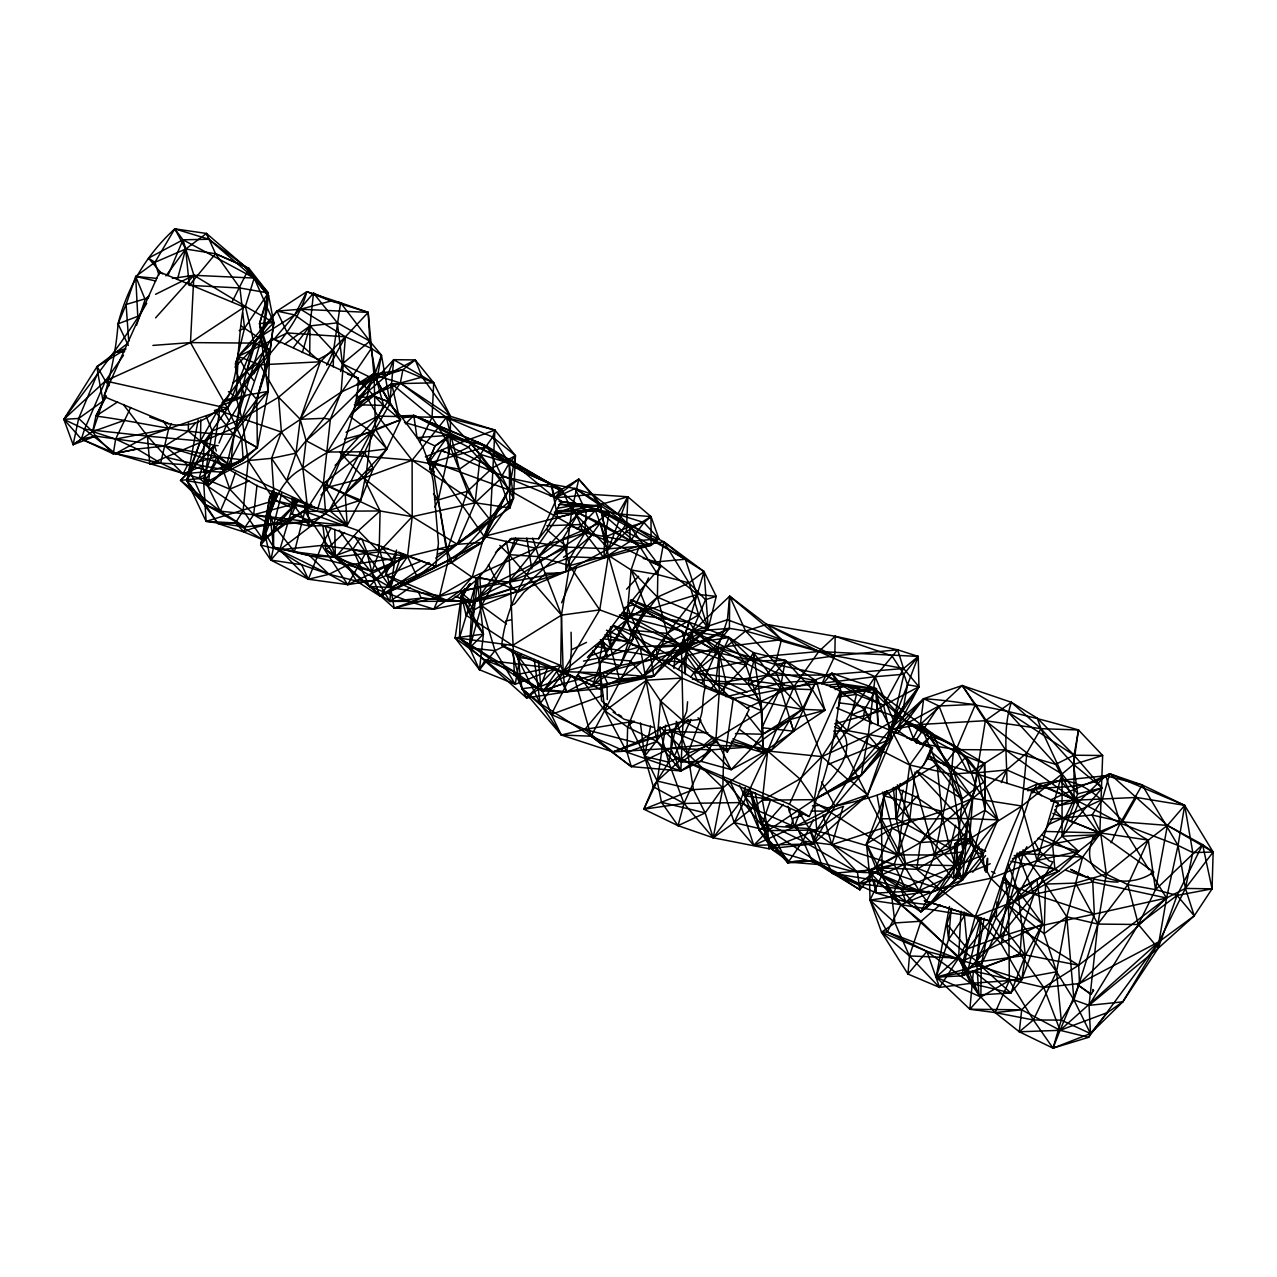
<?xml version="1.0" encoding="UTF-8"?>
<svg xmlns="http://www.w3.org/2000/svg" width="1277" height="1277" viewBox="0 0 1277 1277"><rect width="100%" height="100%" fill="white"/><g stroke="black" fill="none" stroke-linecap="round" stroke-linejoin="round"><path stroke-width="1.5" d="M631.173 599.807L729.087 637.526L753.494 652.643L762.034 710.858L762.96 752.632L731.114 769.648L700.865 761.284L681.12 762.082L657.032 741.41L627.614 727.172L604.963 710.922L578.385 674.767M1078.474 729.965L1074.085 755.202L1073.941 799.45L1052.535 844.017L1054.898 869.19L1058.777 871.169L1078.682 851.328L1099.768 834.695L1102.658 755.505L1078.474 729.965C1027.857 715.312 976.426 702.302 923.686 698.695L889.111 729.837L920.35 724.474L985.365 720.707L1040.947 728.672L1078.474 729.965L1073.542 764.428L1077.66 793.863L1062.065 836.243L1037.036 860.49L1014.13 901.45L1000.992 943.671L1021.776 979.667L1010.841 992.995L978.98 994.895L970.68 983.354L958.612 958.053L921.02 921.228L891.889 897.555L882.279 874.649L866.476 843.921L886.637 790.607M550.387 496.306L578.752 479.146L592.576 494.407L617.829 513.961L630.04 526.459L629.944 541.416L604.053 558.049L565.615 571.713L471.261 601.228L433.877 609.145L394.21 608.139L335.292 555.718L325.874 549.924L323.001 526.395M333.297 366.866L333.457 351.159L340.608 302.777L306.783 291.683L276.965 311.093L238.16 356.411L235.335 363.722M434.866 507.097L438.282 499.945L450.174 446.423L450.494 416.334L433.701 382.813L415.248 359.922L393.715 359.683L357.352 398.807M309.688 354.735L310.024 325.906L313.488 293.119L331.126 300.973L368.175 312.386L374.129 376.571L375.438 429.104L345.205 493.72L347.184 525.342L309.242 525.932L253.66 514.727L220.33 511.167L205.421 504.654L180.536 480.344L214.424 445.545L220.219 406.022L246.684 371.479L265.648 349.148M949.497 906.494L936.121 977.16L969.85 1009.245L980.848 997.002L981.263 964.805L990.776 918.386M723.644 778.379L761.81 825.293L821.622 864.752L832.588 873.34L874.282 880.124L920.813 911.778L962.539 879.901L974 850.562L985.03 810.241L984.583 763.438C939.122 736.829 892.527 707.666 838.845 702.941M559.007 501.111L580.173 504.271L597.46 509.363L663.832 541.751L704.074 571.569L708.272 628.699L680.433 649.61L653.696 676.235L599.296 688.702L566.541 691.879L564.274 683.371L563.157 671.67L560.699 665.525L561.465 615.147L569.494 565.647L562.566 539.07L578.657 513.099L597.46 509.363L627.023 522.612L704.074 571.569L716.221 596.375L708.272 628.699L684.201 649.817L643.065 676.235L566.541 691.879L526.539 697.912L459.401 638.213L455.139 637.925L461.412 595.609L464.844 588.601M274.507 338.74L294.732 314.924L306.783 291.683L331.126 300.973L340.608 302.777L368.175 312.386L369.819 341.167L376.715 380.466L400.547 419.798L386.867 448.897L373.251 468.436L360.721 500.137L347.184 525.342L308.188 521.67L269.399 523.937L245.152 527.018L206.092 521.351L186.889 480.711L200.473 440.98L200.824 419.766M588.649 656.49L610.821 648.493L630.455 615.227L697.577 594.364L716.221 596.375L705.527 599.679L684.201 649.817L667.264 633.392L657.416 597.141L657.799 574.602L663.832 541.751L639.33 545.79L608.411 555.415L569.494 565.647L538.655 556.644L509.092 554.665L499.802 545.407M821.829 683.993L834.839 655.819L835.174 636.281L766.743 624.405L745.64 631.03L694.129 672.564L690.634 677.129M676.778 721.84L668.685 762.161L653.345 786.792L643.847 809.187L678.055 825.676L713.204 837.776L734.211 822.611L767.669 751.004L794.023 686.563L818.78 651.525L835.174 636.281L897.603 649.801L918.243 656.426L918.961 686.723L891.569 738.776L867.642 794.837L813.05 843.937L768.93 848.742L713.204 837.776L722.862 787.877L723.836 746.981M344.535 532.477L325.874 549.924L369.356 586.462L389.82 601.435L471.261 601.228L508.693 582.152L570.723 556.852L604.053 558.049L604.596 537.25L609.528 511.694L575.097 488.5L551.185 484.191L523.921 472.139L471.373 443.438L413.796 415.456L400.643 415.855M666.498 662.939L692.294 644.981L692.629 631.301L729.678 596.183L766.743 624.405L781.476 639.665L834.839 655.819L903.557 668.525L918.961 686.723L890.452 729.151L848.614 779.066L816.737 830.034L813.05 843.937L753.749 845.342L734.211 822.611L722.862 787.877L660.001 726.821M188.469 423.357L188.262 431.147L231.249 466.456L243.205 459.975L257.347 447.652L268.138 391.369L269.559 354.527L273.789 322.65L268.585 295.546L244.673 266.159L206.475 233.452L174.789 228.854C146.616 254.554 127.461 286.942 118.027 323.847C115.521 360.848 105.033 396.78 92.662 431.578L73.108 444.683L63.85 419.335L97.1 366.531L127.7 343.417M951.189 908.234L948.603 939.489L936.121 977.16L980.848 997.002L995.134 1012.581L1019.301 1031.784L1053.014 1048.146L1088.627 1037.323L1090.446 1033.556L1089.042 1005.35L1158.175 948.252L1194.25 915.817L1212.065 888.856L1213.15 852.046L1184.689 805.356L1142.165 784.94L1109.745 773.766L1050.572 799.913M243.524 306.895C237.666 336.426 240.411 368.047 228.471 396.062C216.707 416.015 193.641 428.992 170.288 424.187L106.039 397.466L104.187 395.216L159.577 271.985L243.524 306.895L242.502 307.103M511.63 649.785L521.958 688.686L540.203 703.419L591.171 736.19L631.285 766.615L680.817 770.957L683.067 720.835L681.391 644.773L689.341 622.346L622.49 612.705L640.128 646.769L657.032 741.41L680.817 770.957L700.865 761.284L711.353 749.854L753.254 746.71L771.803 749.822L793.655 731.21L824.958 710.267L816.226 680.801L785.259 660.417L753.494 652.643L745.816 665.094L719.206 692.916L683.067 720.835L660.528 700.977L646.577 680.194L630.71 660.959L598.578 658.118L583.493 661.119M916.232 743.038L916.359 739.175L906.941 738.17M953.696 876.996L954.941 844.033L964.454 833.881M987.185 871.888L987.696 858.336M198.174 420.005L186.889 480.711L217.936 523.57L235.495 522.995L243.125 510.545L248.265 460.566L242.007 418.792L236.197 397.61L238.16 356.411L256.757 339.043L294.732 314.924L313.488 293.119L337.367 322.858L369.819 341.167L381.44 355.166L390.123 403.468L400.547 419.798L371.304 431.929L344.582 439.144M419.878 442.209L432.073 417.276L433.701 382.813L393.715 359.683L387.809 374.4L355.309 402.542M477.726 577.555L459.401 638.213L514.392 671.686L541.959 690.873L543.539 690.745L563.157 671.67L602.68 672.787L643.065 676.235L678.406 644.39L684.201 649.817L655.165 658.709L620.446 665.413L602.68 672.787L566.541 691.879L541.959 690.873L514.392 675.102L459.401 638.213L461.412 595.609L470.112 583.525M128.323 345.413L118.027 323.847L126.088 304.501L135.681 276.47L154.932 262.312L174.789 228.854L182.978 239.805L193.881 275.305L190.481 342.603L227.561 408.257L241.672 438.538L243.205 459.975L221.336 472.075L208.023 485.755L199.164 478.093L115.521 453.59L81.361 439.049L63.85 419.335C91.736 380.706 122.065 344.199 146.727 303.335M960.974 911.203L958.612 958.053L939.521 987.408L907.947 974.048L881.513 932.194L870.02 900.093L869.318 871.776L866.476 843.921L881.353 818.78L884.275 791.932M476.145 578.369L471.229 617.509L469.617 647.966L479.466 669.739L515.222 684.312L555.383 668.494L526.539 697.912L514.392 671.686L485.084 660.097L455.139 637.925L483.408 634.094L477.071 578.289M981.359 917.748L976.602 962.108L978.98 994.895L968.142 969.578L976.602 962.108L996.14 917.764L996.97 902.025M339.219 530.131L352.803 549.318L376.492 578.72L389.82 601.435L421.298 598.163L473.097 601.946L518.733 591.57L565.615 571.713L567.02 547.131L571.825 510.225L578.752 479.146L600.366 504.543L608.554 548.807L604.053 558.049L584.834 532.876L508.501 489.761L426.694 459.848M1006.899 783.439C1007.026 756.463 1002.541 728.321 1011.4 702.302L962.204 685.526L923.686 698.695L896.087 729.199L894.586 732.583M700.865 761.284L715.982 738.792L719.206 692.916L719.143 658.772L729.087 637.526L696.348 632.163L628.348 602.058M1052.487 862.661L1034.083 894.267L1021.744 929.975L1020.052 953.919L1043.756 987.456L1060.054 1030.316L1053.014 1048.146L1033.38 1019.972L1009.373 980.513L981.263 964.805L948.603 939.489L946.848 924.213L951.828 909.128M685.158 672.931L686.419 656.059L692.629 631.301L727.411 619.744L781.476 639.665L775.251 664.359L753.095 690.921M233.005 382.908L246.684 371.479L256.757 339.043L276.965 311.093L300.558 309.242L368.175 312.386L345.397 336.793L341.087 392.119L330.36 419.335L323.352 483.568L325.667 513.753L347.184 525.342L323.352 483.568L302.841 468.228L295.961 453.175L281.403 432.057L278.594 397.227L260.029 364.823L238.16 356.411L287.325 332.946L345.397 336.793L371.368 348.398L381.44 355.166L376.715 380.466L383.595 405.447L400.547 419.798C366.355 432.217 332.483 446.886 302.841 468.228C276.407 482.419 269.846 513.242 263.301 539.979L244.083 532.062L217.936 523.57L205.421 504.654L186.889 480.711L189.379 470.128L200.473 440.98L220.219 406.022L246.158 395.71M389.565 405.352L393.715 359.683M571.074 632.243L571.41 649.833L569.941 667.536L567.595 673.665L575.336 678.326C601.355 639.442 629.689 601.084 661.342 566.365L625.012 548.535L579.167 529.061L570.883 526.268L567.291 528.646M631.125 599.982L775.809 672.5L816.226 680.801L802.243 709.342L790.016 719.526L771.803 749.822L762.96 752.632L762.034 710.858L681.631 678.071L660.528 700.977L657.032 741.41L627.007 752.233L591.171 736.19L561.305 735.009L521.958 688.686L517.504 653.585M532.685 538.112L538.655 556.644L561.465 615.147L563.157 671.67L592.512 685.541L620.446 665.413L633.153 638.612L626.72 619.776L631.109 569.941L639.33 545.79L597.46 509.363L554.33 512.125M391.863 578.369L389.82 601.435L410.029 587.548M673.905 668.462L674.942 656.953L692.294 644.981L729.406 628.364L745.64 631.03L818.78 651.525L875.16 676.698L903.861 674.24L918.243 656.426L818.78 651.525L769.169 655.979L694.129 672.564L674.942 656.953L665.173 663.785M687.585 701.791L686.691 711.353L682.86 720.691M798.875 812.092L809.426 828.661L832.588 873.34L859.07 883.652L931.045 892.703L962.539 879.901L968.237 819.786L977.623 772.266L984.583 763.438C943.831 749.184 905.76 725.304 875.958 693.938L840.314 683.642L826.586 685.398M1041.633 834.871L1082.593 857.138L1106.297 874.138L1127.878 884.642L1155.525 889.654L1177.075 895.416L1212.065 888.856L1202.631 844.624L1177.075 895.416L1158.175 948.252L1122.834 1001.838L1090.446 1033.556L1061.235 1020.1L1033.38 1019.972L995.134 1012.581L969.85 1009.245L973.425 970.967L1020.052 953.919L1078.666 965.252L1166.555 898.018L1185.423 888.409L1213.15 852.046L1202.631 844.624L1167.433 825.421L1109.745 773.766C1085.306 791.564 1054.93 784.19 1027.506 790.766M1011.4 702.302L1040.947 728.672L1026.868 752.887L1021.887 806.026L975.101 916.822L963.161 960.767L970.68 983.354L1010.841 992.995L1025.351 955.388L1042.527 924.005L1036.908 879.454L1054.898 869.19L1078.682 851.328L1062.065 836.243L1062.065 773.974L1040.947 728.672L1037.323 718.169L1011.4 702.302L985.365 720.707L972.755 798.317L969.514 839.085L939.505 888.856L901.003 904.675L870.02 900.093L882.279 874.649L881.353 818.78L884.083 793.336M840.537 694.081L875.24 689.436L932.418 733.557L951.237 774.117L968.237 819.786L963.097 851.919L934.812 855.047L897.683 854.84L869.972 870.052L832.588 873.34L876.485 893.07L905.904 902.025L919.121 890.739L934.812 855.047L951.237 774.117L953.999 745.529L907.612 723.58L875.24 689.436L846.028 685.733L830.385 686.962M725.831 696.619C762.816 689.436 804.829 669.483 840.202 691.368C835.765 734.243 827.464 777.198 809.187 816.562L739.447 786.456L674.288 756.271L690.889 719.334M930.135 736.701C969.083 744.571 988.526 784.972 997.88 819.866L982.731 855.127L962.539 879.901L955.595 865.63L962.283 798.891L953.249 770.382L930.135 736.701L921.547 744.475M272.528 490.767L269.607 497.902L264.467 532.094L273.565 547.242L294.444 551.776L304.74 511.407L305.65 502.292M985.924 872.319L987.313 858.463M916.631 771.42L960.352 818.381L982.731 855.127L904.914 887.595L900.876 888.345L874.282 880.124L859.07 883.652L821.622 864.752L790.032 862.214L772.665 849.971L759.432 830.513L744.523 795.747L745.337 787.909M272.927 490.799L269.607 497.902L260.652 545.071L270.852 560.076L301.643 564.721L329.035 574.267L356.506 581.067L380.131 596.167L417.244 576.869L457.23 544.305L475.14 502.771L480.375 454.389L492.683 437.037L494.917 430.094L450.494 416.334L400.355 382.988L372.581 374.432L356.762 384.281M835.174 636.281L891.969 655.851L903.861 674.24L907.532 684.775L918.961 686.723L903.669 706.069L890.452 729.151L867.642 794.837L816.737 830.034L768.93 848.742L767.892 830.593L762.369 800.184L767.669 751.004L739.463 729.327M505.756 645.396L495.013 650.663L469.617 647.966L477.981 578.593M1050.636 819.196L1092.043 814.997L1102.29 799.53L1109.745 773.766L1184.689 805.356L1192.798 852.589L1185.423 888.409L1158.989 941.74L1088.627 1037.323L1060.054 1030.316L1019.301 1031.784L1021.696 1009.82L1043.756 987.456L1078.666 965.252L1094.357 914.045L1092.745 881.928L1094.405 878.368M1025.016 789.553L1036.924 784.094L1078.953 801.541L1120.232 823.186L1178.033 845.422L1192.798 852.589L1213.15 852.046L1167.433 825.421L1122.403 821.893L1092.043 814.997L1100.678 832.987L1106.297 874.138L1097.885 924.069L1089.042 1005.35L1122.834 1001.838L1158.989 941.74L1166.555 898.018L1178.033 845.422L1184.689 805.356L1136.386 797.439L1050.971 801.317M257.012 485.18L253.66 514.727L245.152 527.018L244.083 532.062C269.718 517.935 300.893 530.163 325.667 513.753L307.597 508.198L274.379 500.472L206.092 521.351L203.745 483.44L212.253 430.94L206.299 416.749M550.563 541.576C525.422 570.995 505.931 606.639 501.685 645.38L512.7 652.292L575.336 678.326M710.635 689.165L715.727 683.466L719.159 653.042L696.348 632.163L689.341 622.346M887.02 791.692L909.783 819.259L955.595 865.63L931.045 892.703L904.914 887.595L894.203 864.481L909.783 819.259L915.082 771.962M829.954 751.69L847.497 730.62L883.588 705.463L903.557 668.525L897.603 649.801L875.16 676.698L868.328 735.297L861.257 775.331L814.215 799.657L767.892 830.593L753.749 845.342L739.862 802.579L730.029 781.269M346.035 432.28L378.008 416.158L446.375 417.483L450.494 416.334L422.128 377.098L415.248 359.922L402.894 369.739L372.581 374.432L366.93 397.498L378.008 416.158L412.104 460.247L412.216 516.658L407.507 556.58L380.131 596.167L374.017 580.604L366.643 551.297L361.822 538.639M220.841 463.727L229.812 489.155L253.66 514.727L293.103 504.192L329.322 510.385L360.721 500.137L366.611 470.798L371.304 431.929L383.595 405.447L342.412 363.817L333.457 351.159L310.024 325.906L294.732 314.924L276.965 311.093L287.325 332.946L320.272 361.806L300.271 419.287L295.961 453.175L286.734 480.615L307.597 508.198L309.242 525.932L329.322 510.385L386.867 448.897L375.438 429.104L390.123 403.468L376.715 380.466L342.412 363.817L337.367 322.858L310.024 325.906L284.691 344.136M125.8 349.244L97.1 366.531L97.786 372.852L78.663 418.457L73.108 444.683L81.361 439.049L95.679 436.095L164.909 446.008L231.249 466.456C231.504 406.469 266.095 352.995 268.298 292.96L244.673 266.159L208.885 239.262L182.978 239.805L148.483 258.146L154.932 262.312L185.676 249.047L215.574 253.74L248.967 268.362L268.298 292.96L259.55 323.512L269.048 361.551L256.773 399.525L241.672 438.538L225.678 469.904L208.023 485.755L209.875 471.405L216.978 456.655L243.205 459.975L221.336 472.075L209.875 471.405L183.106 473.863L160.647 463.04L137.038 449.025L115.648 439.096L92.662 431.578L78.663 418.457L63.85 419.335L105.4 380.945L123.518 355.229M912.369 740.133L920.35 724.474L923.686 698.695L938.994 706.005L975.468 704.329L1005.542 749.87L1073.941 799.45L1099.768 834.695L1052.535 844.017L1012.422 858.703M123.438 404.586L147.494 436.127L166.585 457.374L202.58 465.882L225.678 469.904L235.894 427.22L256.773 399.525L269.559 354.527L273.789 322.65L254.219 278.067L244.673 266.159L267.835 295.673L261.37 339.602L268.138 391.369L233.324 434.196C186.665 434.627 141.795 421.985 95.903 416.063L92.662 431.578L95.679 436.095L113.27 453.814L137.038 449.025L164.909 446.008L216.978 456.655L231.249 466.456L257.347 447.652L256.773 399.525L270.085 349.882L254.043 343.114L190.481 342.603L152.905 345.413M749.599 789.314L759.432 830.513L787.781 862.885C817.599 853.754 844.975 876.549 874.793 871.952L900.876 888.345L920.813 911.778L929.417 904.85L919.121 890.739L897.683 854.84L909.735 765.051L932.418 733.557L907.612 723.58L889.51 730.811M863.188 719.334L864.577 709.565L876.437 688.686L831.981 673.25L808.868 682.429M731.609 741.251L767.669 751.004L799.929 778.97L814.215 799.657L848.614 779.066L861.257 775.331L886.302 742.081L893.501 720.531L875.16 676.698L821.925 756.607L814.215 799.657L816.737 830.034L767.892 830.593L734.211 822.611L762.369 800.184L814.215 799.657L848.423 780.071L861.257 775.331L882.79 752.073L890.452 729.151L891.569 738.776L835.046 806.186L813.05 843.937L794.533 826.794L739.862 802.579L683.977 803.441L643.847 809.187L657.208 781.045L665.812 725.097M789.314 811.996L789.84 808.485M733.333 698.072L726.262 747.38L727.363 752.185L749.136 709.549L733.333 698.072L705.926 686.036L668.573 663.721L624.932 640.352M604.053 558.049L651.11 545.359L658.916 538.862L650.999 516.594L626.353 531.663L608.554 548.807L565.615 571.713L459.592 591.251L394.21 608.139L390.57 587.5L396.508 550.068M595.337 646.37L650.536 655.596L680.433 649.61L704.074 571.569L689.005 582.935L657.416 597.141L646.146 607.022L633.153 638.612L601.148 661.566L563.157 671.67L599.743 609.895L608.411 555.415L600.19 522.9L578.657 513.099L554.777 513.498M235.415 365.254L244.561 328.157L268.298 292.96L239.932 287.995L189.299 285.362L185.676 249.047L174.789 228.854L208.885 239.262L254.219 278.067L245.392 306.368L190.481 342.603L105.4 380.945L84.537 429.232L81.361 439.049L113.27 453.814L115.648 439.096L130.685 407.507M630.024 720.547L629.401 724.362L657.208 781.045L661.486 802.307L678.055 825.676L705.175 812.922L722.862 787.877L767.669 751.004L821.925 756.607L868.328 735.297L893.501 720.531L903.669 706.069L907.532 684.775L918.243 656.426L903.557 668.525L825.565 675.054L766.711 675.198L725.847 681.838L692.389 679.252M172.299 278.402L193.881 275.305L245.392 306.368L254.043 343.114L243.316 383.866L235.894 427.22L149.744 464.062L147.494 436.127L227.561 408.257L243.316 383.866L270.085 349.882M273.597 491.038L269.766 513.258L260.652 545.071L279.791 549.796L321.756 545.407L366.643 551.297L387.953 548.471M1010.841 992.995L976.602 962.108L984.184 918.211M455.139 637.925L479.466 669.739L485.084 660.097L515.222 684.312L520.617 653.776M900.876 888.345L905.904 902.025L929.417 904.85L957.415 877.874L968.237 819.786L985.03 810.241L984.583 763.438M1019.301 1031.784L1033.38 1019.972L1056.558 971.781L1066.774 916.758L1082.593 857.138L1100.678 832.987L1122.403 821.893L1136.386 797.439M1184.689 805.356L1167.433 825.421L1155.525 889.654L1138.366 924.5L1089.042 1005.35L1073.941 999.923L1056.558 971.781L1008.543 905.313L1004.903 874.059M321.022 495.013L329.163 486.808L342.843 454.452L378.008 416.158L400.355 382.988L402.894 369.739L433.701 382.813L391.736 383.802L354.655 405.08M1004.329 876.533L1009.868 884.418L989.356 921.739L967.455 948.811L936.121 977.16L961.836 975.851L999.811 936.935L1017.162 853.02L1034.083 894.267L1094.357 914.045L1166.555 898.018L1151.104 873.069M429.2 562.566L380.131 596.167L451.882 562.455L481.988 542.502L508.885 489.825L515.445 455.666L494.917 430.094L446.375 417.483L400.355 382.988L366.93 397.498L351.287 414.77M745.209 787.638L739.862 802.579L713.204 837.776L683.977 803.441L653.345 786.792L644.55 756.399L650.647 725.959M838.271 708.687L841.671 692.182L831.981 673.25L823.138 683.482M989.356 921.739L999.811 936.935L1020.052 953.919L961.836 975.851L967.455 948.811L964.055 911.922M298.068 499.61L292.05 514.12L435.728 566.397L438.442 543.284L433.318 481.78L430.046 466.137L423.23 448.004L417.659 438.506L400.244 415.233L386.484 400.946L373.459 396.109L353.474 412.216M421.586 560.874L374.017 580.604L347.743 584.643L308.364 579.247L270.852 560.076L264.467 532.094L273.294 491.31M685.494 674.495L683.977 662.667L687.186 647.934L681.822 631.221L633.456 604.707L630.375 600.509M931.045 892.703L920.813 911.778L957.415 877.874L963.097 851.919L951.237 774.117L909.735 765.051L834.631 726.677M701.456 683.339L703.85 680.306L717.866 647.678L727.411 619.744L729.678 596.183L745.64 631.03L769.169 655.979L794.023 686.563L821.925 756.607L848.423 780.071L868.328 735.297L882.79 752.073L893.501 720.531L903.861 674.24M723.245 693.156L725.847 681.838L717.866 647.678L692.629 631.301L656.57 647.327L650.536 654.957M340.608 371.511L342.412 363.817L369.819 341.167L340.608 302.777M1002.876 878.113L1017.721 890.213L1042.527 924.005L1021.776 979.667L970.68 983.354L939.521 987.408L909.463 955.93L894.969 922.952L891.889 897.555L905.648 863.699L896.278 818.701L903.126 790.144M426.374 456.831L432.057 462.226L448.195 560.587L439.639 595.832L433.877 609.145L410.508 601.834L369.356 586.462L352.803 549.318L360.274 538.064M980.832 917.716L968.142 969.578L958.612 958.053L909.463 955.93L881.513 932.194L894.969 922.952L921.02 921.228L940.159 904.786M683.067 720.835L715.982 738.792L762.96 752.632L793.655 731.21L780.375 688.383L753.494 652.643L753.797 660.816L747.971 684.28L760.501 701.616L762.736 734.227L753.254 746.71L731.114 769.648L711.353 749.854L704.106 744.922L672.101 731.402L635.85 742.719L613.04 751.914L561.305 735.009L540.203 703.419L514.886 652.531M786.041 825.756L791.293 825.9L793.225 818.19L800.727 815.939L803.425 813.928M281.754 493.098L273.661 525.166L273.565 547.242L270.852 560.076L279.791 549.796L315.563 522.564M955.643 825.245L949.865 848.199L959.155 876.421M678.055 825.676L683.977 803.441L700.45 767.413M920.813 911.778L955.372 880.316L963.097 851.919L950.838 876.07L929.417 904.85M177.375 279.424L185.676 249.047L206.475 233.452L215.574 253.74L239.932 287.995L242.135 307.118M219.021 443.087L226.875 424.124L244.019 396.477M254.043 373.698L260.763 358.055L271.602 337.878L358.358 378.215C358.262 405.878 346.434 431.53 340.289 458.347C330.871 474.23 322.538 490.783 317.909 508.741L257.379 485.994L212.732 460.007L317.909 508.741M705.926 686.036C701.44 696.779 704.425 708.927 699.7 719.542L706.963 733.381L727.363 752.185M518.35 538.511L481.557 605.617L469.617 647.966L483.408 634.094L461.412 595.609L466.089 615.227L512.62 645.444L560.699 665.525L543.539 690.745L514.392 675.102L509.092 554.665L506.283 541.225M1032.694 793.033L1036.924 784.094L1060.213 780.455L1105.818 775.746L1142.165 784.94L1178.033 845.422L1185.423 888.409L1194.25 915.817L1158.989 941.74L1079.496 983.529L1043.756 987.456L973.425 970.967L936.121 977.16L981.263 964.805L1008.543 905.313L1023.308 853.627L1026.852 846.715M302.314 352.612L310.024 325.906L293.279 347.727M1008.303 864.401L1017.721 890.213L1025.351 955.388L1021.776 979.667L963.161 960.767L901.003 904.675L869.318 871.776L875.846 867.833L939.505 888.856L990.792 878.289L1037.036 860.49L1062.065 773.974L1073.542 764.428L1102.658 755.505L1074.085 755.202L1055.712 764.3L1005.542 749.87L956.17 749.631L918.339 743.198M264.467 532.094L276.055 492.667M1167.433 825.421L1148.294 840.106L1127.878 884.642L1097.885 924.069L1073.941 999.923L1061.235 1020.1L1053.014 1048.146L1090.446 1033.556L1107.526 1012.517L1122.834 1001.838M842.948 807.16L831.822 844.72L857.474 872.414L859.868 889.75L812.028 860.778L795.922 824.878M965.109 876.501L974.287 846.667M394.561 557.395L396.301 551.903M295.131 498.557L279.791 549.796L308.364 579.247L329.035 574.267L347.168 565.2L407.507 556.58L457.23 544.305L481.988 542.502L513.498 498.206L515.445 455.666L492.683 437.037L446.375 417.483L412.104 460.247L363.849 478.029L323.512 488.405M167.91 275.656L182.978 239.805L254.219 278.067L268.585 295.546L259.55 323.512L261.37 339.602L269.048 361.551M218.175 445.625L214.424 445.545L203.841 478.237L220.33 511.167L245.152 527.018L205.421 504.654L189.379 470.128M985.684 851.168L972.499 845.454L962.028 833.418L960.687 830.353L928.187 804.957L915.689 796.768L898.369 789.218L900.221 783.551M1031.864 790.958L1058.138 803.137C1051.929 824.543 1038.249 843.73 1018.264 854.09C999.763 871.153 1002.94 900.062 990.729 921.435L989.228 920.749L1031.864 790.958L927.262 758.65M276.598 492.619L269.766 513.258L273.565 547.242L301.643 564.721L308.364 579.247L321.756 545.407L330.982 528.183M390.81 563.78L369.356 586.462L390.57 587.5L401.712 553.851M429.583 469.697L432.057 462.226L487.271 446.503L551.185 484.191L585.632 510.816L609.528 511.694L643.975 522.564L658.916 538.862L629.944 541.416L584.834 532.876L535.909 548.28L472.171 577.268L439.639 595.832L390.57 587.5L325.874 549.924M136.543 325.188L145.131 299.504L149.393 295.45M921.02 921.228L909.463 955.93L907.947 974.048L926.942 951.413L963.161 960.767L1042.527 924.005L1014.13 901.45L990.792 878.289L969.514 839.085L920.414 842.565L875.846 867.833L901.003 904.675L975.101 916.822L1014.13 901.45L1058.777 871.169L1037.036 860.49L1021.887 806.026L972.755 798.317L941.819 811.294L892.112 828.198L866.476 843.921L875.846 867.833L916.806 869.27L969.514 839.085L1021.887 806.026L1062.065 773.974L1077.66 793.863L1102.163 787.877L1074.085 755.202L1037.323 718.169M235.511 472.362L229.812 489.155L220.33 511.167L180.536 480.344L214.424 445.545L200.473 440.98M350.505 416.893L371.304 431.929L386.867 448.897L364.184 451.803L323.352 483.568L307.597 508.198L263.301 539.979L243.125 510.545L203.745 483.44L186.889 480.711L212.253 430.94L242.007 418.792L278.594 397.227L300.271 419.287L306.081 440.709L327.311 452.026L374.129 376.571L381.44 355.166M435.744 558.097L447.189 550.259L467.446 491.294L492.331 468.036L515.445 455.666L509.204 463.184L499.77 479.625L475.14 502.771L412.216 516.658L380.099 510.96L304.74 511.407L273.661 525.166L269.766 513.258L278.131 493.736M565.615 571.713L570.723 556.852L584.834 532.876L609.528 511.694L630.04 526.459L643.975 522.564L650.999 516.594L627.869 496.785L592.576 494.407L554.904 497.87L523.921 472.139L477.359 441.89L413.796 415.456L402.542 418.154M955.595 865.63L894.203 864.481L874.793 871.952L859.868 889.75L821.622 864.752L772.665 849.971L761.81 825.293L770.749 799.354M306.783 291.683C295.769 334.319 258.225 361.168 236.197 397.61L224.497 399.861M799.785 812.076L794.533 826.794L753.749 845.342M563.157 671.67L626.72 619.776L608.411 555.415L631.109 569.941L646.146 607.022L626.72 619.776L601.148 661.566L592.512 685.541L602.68 672.787L655.165 658.709L667.264 633.392L698.679 614.828L689.005 582.935L663.832 541.751L685.35 559.246L708.272 628.699L678.406 644.39L653.696 676.235L607.804 684.057L599.296 688.702L572.942 676.571M548.168 666.019L540.778 686.372L551.313 714.481L561.305 735.009L584.85 729.422L633.663 721.329M298.339 501.175L273.661 525.166L294.444 551.776L372.118 571.266L407.507 556.58L347.743 584.643L329.035 574.267L273.565 547.242L309.641 555.718L335.58 557.171L379.157 551.887L407.507 556.58L417.244 576.869L481.988 542.502L490.256 520.074L508.885 489.825L492.331 468.036L450.174 446.423L432.073 417.276L391.736 383.802L354.894 406.006M339.874 452.218L363.849 478.029L412.216 516.658L457.23 544.305L509.874 507.911L513.498 498.206L509.204 463.184L492.683 437.037M215.973 409.598L281.403 432.057L248.265 460.566L274.379 500.472L271.554 458.331L281.403 432.057L341.087 392.119L374.129 376.571L390.123 403.468M206.092 521.351L235.495 522.995L263.301 539.979L269.399 523.937L253.66 514.727L308.188 521.67M653.345 786.792L657.208 781.045L687.792 753.398L700.307 720.483M576.406 567.403L561.593 602.776M1071.132 821.845L1078.953 801.541L1105.818 775.746L1120.232 823.186L1149.045 869.749M466.089 615.227L509.092 554.665L515.557 538.032M893.501 720.531L907.532 684.775M1033.316 792.187L1034.705 788.659L1060.213 780.455C1099.88 782.53 1115.715 824.128 1148.294 840.106L1155.525 889.654L1202.631 844.624M605.075 634.589L640.128 646.769L681.631 678.071L646.577 680.194L627.614 727.172L627.007 752.233L631.285 766.615L670.792 748.306L704.106 744.922L753.254 746.71L762.96 752.632M243.205 459.975L209.875 471.405L199.164 478.093L202.58 465.882L204.559 441.427L227.561 408.257L254.043 343.114L273.789 322.65L245.392 306.368M875.846 867.833L892.112 828.198L882.519 792.139M1002.413 882.04L1034.083 894.267L1092.745 881.928L1166.555 898.018L1079.496 983.529L1060.054 1030.316L1021.696 1009.82L973.425 970.967L961.836 975.851M428.402 461.891L435.058 445.96L447.748 436.463L451.579 435.154L471.373 443.438L561.72 489.155L571.825 510.225L608.554 548.807L651.11 545.359L650.999 516.594L617.829 513.961L575.097 488.5L554.904 497.87L551.185 484.191L477.359 441.89L471.373 443.438L447.748 436.463L428.018 463.583M428.354 461.683L435.058 445.96L451.579 435.154L413.796 415.456L405.479 423.884M479.705 574.682L481.557 605.617L495.013 650.663L479.466 669.739L483.408 634.094L471.229 617.509L474.597 609.656L481.557 605.617L519.739 590.15M608.953 632.147L613.71 625.762L687.186 647.934L719.159 653.042L753.797 660.816L785.259 660.417L780.375 688.383L761.97 727.714L793.655 731.21L816.226 680.801L784.349 690.362L746.598 708.128M836.483 707.889L932.561 748.051C917.014 790.591 866.093 799.035 827.4 807.942L819.754 805.324L812.475 805.835M1001.296 782.625L1006.867 769.935L1073.941 799.45L1102.163 787.877L1073.542 764.428L1040.947 728.672M431.067 473.799L441.603 450.35L556.82 498.269L561.305 501.079L547.322 527.912L538.623 538.766L513.131 538.255L507.56 541.943L498.509 548.855L486.489 568.536L477.343 579.231L457.469 595.752L449.105 601.228C426.869 595.928 404.841 587.308 385.654 574.826L396.205 551.377M538.623 538.766L556.82 498.269M809.187 816.562L789.505 804.191L840.202 691.368M923.463 765.514L931.587 747.428M1111.07 842.756L1120.232 823.186L1142.165 784.94M117.628 401.904L95.903 416.063L105.911 396.093M326.72 365.174L333.457 351.159L318.101 359.635M903.669 706.069L886.302 742.081L848.614 779.066L867.642 794.837L835.046 806.186L794.533 826.794L787.941 806.266M578.641 672.34L619.361 679.077L653.696 676.235L650.536 655.596L630.455 615.227L648.556 577.89M739.543 785.323L744.523 795.747L766.423 823.362L787.781 862.885L802.85 841.08L813.273 819.77M970.68 983.354L926.942 951.413L881.513 932.194L887.244 931.987L901.003 904.675M570.739 676.06L551.313 714.481L584.85 729.422L635.85 742.719L664.774 726.374M954.526 877.171L971.574 843.49M166.585 457.374L183.106 473.863L187.687 464.892L216.978 456.655M631.285 766.615L591.171 736.19L630.71 660.959L640.128 646.769L681.391 644.773L729.087 637.526L753.797 660.816M477.359 441.89L487.271 446.503L508.501 489.761L484.079 536.404L472.171 577.268L459.592 591.251L433.877 609.145M979.906 917.413L958.612 958.053L978.98 994.895M95.903 416.063L106.071 396.716M963.002 877.459L979.267 846.795M790.032 862.214L759.432 830.513L766.423 823.362L802.85 841.08L831.822 844.72L909.783 819.259L960.352 818.381L976.634 787.733L984.375 781.476M171.469 423.549L168.644 428.801L160.647 463.04L149.744 464.062M699.636 719.446L681.822 721.585L663.96 726.868M331.126 300.973L300.558 309.242L345.397 336.793L300.271 419.287L323.879 418.313L330.36 419.335L374.129 376.571M827.4 807.942L825.612 811.198L811.103 810.991M770.143 799.306L744.523 795.747L748.226 789.106M651.861 655.708L656.57 647.327L692.294 644.981M232.238 301.643L248.967 268.362L215.574 253.74L189.299 285.362M366.643 551.297L347.743 584.643L321.756 545.407M468.898 584.962L462.322 596.423L471.229 617.509M617.829 513.961L627.869 496.785L600.366 504.543L571.825 510.225L555.91 510.72M646.146 607.022L632.546 630.343L620.446 665.413L601.148 661.566M678.422 669.403L686.419 656.059L717.866 647.678L781.476 639.665L729.678 596.183L729.406 628.364L694.129 672.564L697.785 681.822M1091.133 994.368L1077.517 984.663L1091.133 994.368L1093.543 990.361L1092.793 989.483M631.476 720.962L629.401 724.362L629.098 720.483M612.737 544.8L627.023 522.612L580.173 504.271L560.922 501.669M470.495 583.86L462.322 596.423L474.597 609.656M915.609 740.963L938.994 706.005L956.17 749.631L967.758 771.899M948.603 939.489L966.386 913.023M1094.916 836.18L1097.629 832.157L1153.658 872.063C1126.968 891.713 1075.857 879.055 1093.048 837.664L1094.916 836.18L1092.458 838.909M1074.085 755.202L1008.144 712.135L962.204 685.526L920.35 724.474L937.079 764.476L941.819 811.294L920.414 842.565L916.806 869.27L939.505 888.856L975.101 916.822L1000.992 943.671M78.663 418.457L103.07 401.09L106.47 396.221M354.479 536.436L390.57 587.5L448.195 560.587L472.171 577.268L508.693 582.152L535.909 548.28L557.634 517.361L586.239 510.241L609.528 511.694M954.749 877.347L976.123 846.938M705.527 599.679L689.005 582.935L657.799 574.602L639.33 545.79L600.19 522.9L569.494 565.647L599.743 609.895L626.72 619.776M165.914 275.912L185.676 249.047M668.366 664.024L692.629 631.301L729.406 628.364L674.942 656.953M643.975 522.564L629.944 541.416L651.11 545.359L626.353 531.663L627.869 496.785L608.554 548.807L567.02 547.131L510.05 538.91M602.999 640.128L587.436 657.416M708.272 628.699L698.679 614.828L657.416 597.141L632.546 630.343L633.153 638.612M897.619 733.365L923.686 698.695M564.274 671.686L540.203 703.419L534.233 659.491M972.739 872.207L985.573 855.558M577.012 529.253L599.935 505.915L607.98 541.959M677.704 757.995L668.685 762.161L644.55 756.399L664.551 730.62L678.406 728.656L688.782 719.59M819.243 791.453C837.361 774.804 861.321 745.066 835.429 723.532M982.731 855.127L974 850.562L997.88 819.866L976.634 787.733L965.779 757.181L953.249 770.382L928.714 755.377M632.514 645.204L613.71 625.762L683.977 662.667L715.727 683.466L747.971 684.28L775.809 672.5L785.259 660.417L812.395 689.676L824.958 710.267L790.016 719.526L762.736 734.227L735.44 733.589M976.602 962.108L1025.351 955.388L996.14 917.764L1017.721 890.213L1054.898 869.19L1010.793 861.384M523.921 472.139L561.72 489.155L554.904 497.87L578.752 479.146M943.974 765.099L956.17 749.631L975.468 704.329L962.204 685.526L985.365 720.707L1026.868 752.887L1062.065 773.974M946.848 924.213L967.455 948.811L999.811 936.935L1034.083 894.267M660.528 700.977L681.12 762.082L715.982 738.792L762.034 710.858L780.375 688.383L812.395 689.676M1102.163 787.877L1062.065 836.243L1099.768 834.695M606.383 703.627L584.85 729.422L613.04 751.914L670.792 748.306L711.353 749.854L680.817 770.957L627.007 752.233L604.963 710.922L598.578 658.118L592.767 650.504M356.858 393.124L372.581 374.432L387.809 374.4L402.894 369.739M260.652 545.071L292.162 507.815L292.13 497.854M294.444 551.776L335.58 557.171L358.422 530.705L380.099 510.96L363.849 478.029M631.955 721.457L629.401 724.362L634.334 721.25M766.423 823.362L783.312 804.398M195.796 422.719L188.262 431.147L164.909 446.008L187.687 464.892L209.875 471.405M518.047 657.384L520.681 654.447L518.047 657.384L530.641 659.028M155.586 317.861L193.881 275.305L254.219 278.067M877.155 795.539L881.353 818.78L896.278 818.701L917.253 796.018M626.576 589.208L638.644 576.246M682.493 720.276L672.101 731.402L613.04 751.914M412.216 516.658L379.157 551.887L372.118 571.266L335.58 557.171L304.74 511.407L311.524 504.575M606.974 542.134L595.513 510.592L599.935 505.915L580.173 504.271L558.512 504.654M234.952 367.106L261.37 339.602L241.225 326.002M821.925 756.607L799.929 778.97L762.369 800.184M278.594 397.227L320.272 361.806L345.397 336.793M1014.13 901.45L1036.908 879.454L1058.777 871.169M448.195 560.587L484.079 536.404L586.239 510.241L584.834 532.876L508.693 582.152L513.035 588.458L518.733 591.57L567.02 547.131L546.556 529.38M297.445 500.185L293.103 504.192L279.328 493.672M335.101 465.387L371.304 431.929L329.322 510.385L347.184 525.342M323.352 483.568L345.205 493.72L373.251 468.436L364.184 451.803L327.311 452.026M955.372 880.316L950.838 876.07L934.812 855.047L960.751 831.806L968.237 819.786L974 850.562M898.369 789.218L899.311 788.356M495.476 552.574L511.694 538.224M330.36 419.335L306.081 440.709L295.961 453.175L271.554 458.331L248.265 460.566L203.745 483.44L242.007 418.792L260.029 364.823L320.272 361.806M704.106 744.922L712.374 737.867M1026.868 752.887L920.414 842.565L892.112 828.198M405.144 554.553L374.017 580.604L356.506 581.067L347.168 565.2L335.58 557.171M456.144 596.838L473.097 601.946L497.184 581.993L567.02 547.131M457.23 544.305L513.498 498.206L508.885 489.825M263.301 539.979L282.616 524.32L307.597 508.198L302.841 468.228L306.081 440.709L323.879 418.313L371.368 348.398L369.819 341.167M916.982 771.021L962.283 798.891L976.634 787.733L953.249 770.382L929.64 750.413M672.947 666.482L686.419 656.059L703.85 680.306L704.617 686.1M599.296 688.702L619.361 679.077L650.536 655.596L697.577 594.364L656.314 561.896L627.023 522.612M526.539 697.912L538.798 688.846L566.541 691.879L556.245 670.281M604.963 710.922L646.577 680.194M253.836 380.658L246.684 371.479L259.359 362.365M1031.465 790.942L1034.705 788.659L1041.537 795.763M563.46 557.331L576.869 547.913L592.72 534.552M438.043 554.042L447.189 550.259L490.256 520.074L494.917 430.094L450.174 446.423L425.369 456.863M960.527 876.98L954.941 844.033L966.466 836.339M970.328 772.521L1005.542 749.87M595.513 510.592L597.46 509.363L685.35 559.246L656.314 561.896L643.257 558.432M599.743 609.895L561.465 615.147L512.62 645.444L459.401 638.213M1092.681 990.856L1093.543 990.361M980.848 997.002L1009.373 980.513L1056.558 971.781L1061.235 1020.1M969.85 1009.245L1021.696 1009.82L995.134 1012.581L1009.373 980.513L1008.543 905.313L1045.592 884.083L1082.593 857.138L1023.308 853.627L1014.114 855.813M1017.721 890.213L1036.908 879.454M63.85 419.335L84.537 429.232L115.521 453.59L147.494 436.127L204.559 441.427L225.678 469.904M896.103 733.19L896.087 729.199L938.994 706.005M918.961 686.723L883.588 705.463L856.532 694.369L825.565 675.054L775.251 664.359L717.866 647.678L783.998 684.089M415.248 359.922L387.809 374.4L357.384 385.319M380.131 596.167L481.988 542.502M128.754 341.374L126.088 304.501L148.611 297.764M155.571 294.317L193.881 275.305M571.41 649.833L586.478 642.379M1048.545 824.575L1102.29 799.53M452.409 454.851L468.563 447.253L471.373 443.438L493.034 473.272M749.743 789.25L761.81 825.293L809.426 828.661L869.972 870.052L876.485 893.07L919.121 890.739L950.838 876.07M239.134 330.647L244.561 328.157L242.79 312.849M969.02 839.452L949.865 848.199L905.648 863.699L882.279 874.649L869.318 871.776M600.19 522.9L562.566 539.07L538.655 556.644L578.657 513.099L639.33 545.79M604.596 537.25L630.04 526.459M249.127 480.998L229.812 489.155L203.841 478.237L180.536 480.344M554.17 514.296L580.173 504.271L557.299 508.294M510.656 605.585L514.695 603.893L524.001 592.129L545.933 573.293L560.268 572.974M959.123 876.661L990.25 863.763M1096.975 832.843L1120.232 823.186M851.903 714.801L864.577 709.565L872.063 723.213M183.106 473.863L202.58 465.882L208.023 485.755M827.688 764.588L891.569 738.776L883.588 705.463L825.565 675.054M643.847 809.187L693.459 789.633L722.862 787.877M437.851 460.869L428.689 464.461L432.057 462.226L484.079 536.404L535.909 548.28M1055.856 806.585L1073.941 799.45L1055.712 764.3L1008.144 712.135M713.204 837.776L705.175 812.922L693.459 789.633L687.792 753.398L716.78 742.033M569.813 675.022L540.778 686.372L521.958 688.686L551.313 714.481L603.015 695.422M394.21 608.139L421.298 598.163L473.097 601.946L513.035 588.458M118.027 323.847L137.772 316.329L135.681 276.47L156.8 278.37M73.108 444.683L95.679 436.095M1107.526 1012.517L1060.054 1030.316L1158.989 941.74L1158.175 948.252L1138.366 924.5L1127.878 884.642M325.012 525.901L335.292 555.718L352.803 549.318L393.412 561.066M125.641 348.493L114.994 352.324L124.619 351.67M366.611 470.798L373.251 468.436M543.539 690.745L564.274 683.371L602.68 672.787L607.804 684.057M835.174 689.596L846.028 685.733L875.958 693.938L878.001 725.336M744.523 795.747L753.845 792.426M92.662 431.578L125.162 420.085M541.959 690.873L564.274 683.371M624.405 607.676L633.456 604.707L719.159 653.042L747.971 684.28L784.349 690.362L802.243 709.342L824.958 710.267M843.65 806.378C825.373 811.549 811.294 826.634 791.293 825.9M999.811 936.935L1021.744 929.975L1094.357 914.045M1028.177 790.351L1060.213 780.455L1078.953 801.541L1055.951 806.154M222.118 402.399L244.593 395.519L268.138 391.369L256.773 399.525L243.316 383.866M433.478 493.88L438.282 499.945L447.189 550.259L451.882 562.455L490.256 520.074L467.446 491.294L438.282 499.945L434.467 499.243M1019.844 851.855L1023.308 853.627L1045.592 884.083L1075.521 883.093L1106.297 874.138L1148.294 840.106L1100.678 832.987L1044.49 831.423M834.871 723.836L881.625 710.762L909.735 765.051L934.812 855.047M598.578 658.118L640.128 646.769M400.355 382.988L422.128 377.098M461.189 591.634L497.184 581.993L518.733 591.57M505.772 621.037L510.992 619.84M1037.036 860.49L1078.682 851.328L1052.535 844.017L1037.962 838.207M514.392 671.686L514.392 675.102L560.699 665.525M113.27 453.814L137.038 449.025M731.833 698.982L794.023 686.563L875.16 676.698M115.648 439.096L168.644 428.801L163.009 420.915M929.017 891.362L870.02 900.093L887.244 931.987L926.942 951.413L939.521 987.408M296.056 507.177L292.162 507.815L269.607 497.902M775.251 664.359L834.839 655.819L897.603 649.801M838.781 696.827L856.532 694.369L847.497 730.62L833.673 731.098M508.501 489.761L551.185 484.191L557.634 517.361M1019.078 852.797L1040.132 850.243M972.467 773.239L1006.867 769.935M787.781 862.885L812.028 860.778L821.622 864.752L809.426 828.661L897.683 854.84L834.727 731.913M404.426 422.416L487.271 446.503L413.796 415.456L417.004 437.612L451.579 435.154M951.237 774.117L977.623 772.266L985.03 810.241L997.88 819.866L960.352 818.381M273.789 322.65L259.55 323.512L269.559 354.527M432.073 417.276L450.494 416.334M546.843 525.709L580.668 524.528L593.725 535.797M560.906 503.936L572.431 506.682L599.935 505.915M954.941 844.033L971.733 843.618M653.696 676.235L643.065 676.235L655.165 658.709L632.546 630.343L667.264 633.392M1056.558 971.781L1044.123 933.695L1045.592 884.083L1066.774 916.758L1097.885 924.069L1138.366 924.5L1177.075 895.416L1194.25 915.817M1185.423 888.409L1212.065 888.856M354.352 404.713L383.595 405.447M707.937 732.79L672.101 731.402L670.792 748.306L680.817 770.957M1151.231 871.505L1153.658 872.063M187.687 464.892L160.647 463.04L115.521 453.59M342.843 454.452L412.104 460.247L459.385 469.25L480.375 454.389L509.204 463.184L509.874 507.911L475.14 502.771L412.104 460.247M1118.061 882.088C1100.008 881.816 1082.944 876.437 1066.167 870.323M84.537 429.232L147.494 436.127M602.808 638.787L619.489 640.751L629.401 640.336L606.479 630.199M485.084 660.097L551.472 668.031M356.219 396.221L366.93 397.498M660.353 659.698L683.977 662.667M831.981 673.25L840.314 683.642L876.437 688.686L878.177 725.464M694.129 672.564L794.023 686.563M657.799 574.602L631.109 569.941L657.416 597.141M891.569 738.776L847.497 730.62L836.227 720.005M437.756 548.487L447.189 550.259M501.893 476.481L561.72 489.155M97.1 366.531L105.4 380.945L227.561 408.257M155.778 281.004L135.681 276.47L145.131 299.504M653.122 727.236L624.293 719.318L613.088 712.151M762.034 710.858L745.816 665.094L719.143 658.772L681.391 644.773L622.49 612.705M657.208 781.045L693.459 789.633M661.486 802.307L705.175 812.922M478.125 576.996L497.184 581.993L488.452 564.673M619.393 614.907L681.822 631.221L719.159 653.042M941.819 811.294L883.987 795.826L937.079 764.476L972.755 798.317L920.35 724.474M1052.791 861.895L1049.263 860.953L1039.35 850.721L1034.466 841.703M292.05 514.12L301.484 516.946M1054.594 802.068L1058.138 803.137M990.729 921.435L924.213 900.652L989.228 920.749M455.203 596.359L473.097 601.946M604.292 644.518L600.621 643.321L601.994 647.056M925.602 745.656L932.561 748.051M577.172 676.187L603.015 684.967M922.76 744.699L924.165 745.177M304.74 511.407L358.422 530.705L379.157 551.887L380.099 510.96L329.163 486.808L325.731 482.163M915.354 742.017L920.909 744.028M1097.629 832.157L1052.871 813.385M840.314 683.642L846.028 685.733M373.459 396.109L386.484 400.946M149.728 417.052L168.532 423.852M347.408 374.113L358.358 378.215M887.244 931.987L963.161 960.767M732.79 738.872L753.254 746.71L790.016 719.526L793.655 731.21M398.552 552.079L407.842 555.655M411.561 557.091L435.728 566.397M1100.678 832.987L1062.272 818.014L1054.642 809.73M942.171 877.985L905.648 863.699L881.353 818.78M957.415 877.874L962.539 879.901M618.914 616.568L687.186 647.934L715.727 683.466L760.501 701.616L802.243 709.342L762.736 734.227L746.79 714.338M345.205 493.72L360.721 500.137M650.44 561.832L661.342 566.365M385.654 574.826L449.105 601.228M674.288 756.271L789.505 804.191M869.972 870.052L919.121 890.739M567.595 673.665L501.685 645.38M834.839 655.819L766.743 624.405L818.78 651.525M564.163 672.532L567.674 674.144M417.004 437.612L435.058 445.96M725.847 681.838L747.077 692.07M904.914 887.595L874.793 871.952L859.07 883.652L859.868 889.75M893.357 787.414L896.278 818.701L949.865 848.199L941.436 813.609M991.575 871.505L995.022 873.42M514.392 675.102L538.798 688.846M802.85 841.08L857.474 872.414L894.203 864.481L831.822 844.72L822.979 814.902M241.672 438.538L257.347 447.652L233.324 434.196L214.408 410.316M271.602 337.878L280.126 342.843M1021.744 929.975L1078.666 965.252L1079.496 983.529M159.577 271.985L162.77 273.996M441.603 450.35L444.907 452.425M814.407 802.148L897.683 854.84M615.434 712.55L601.531 700.706L599.536 659.539L602.552 643.448L606.878 655.181L602.92 640.224M618.531 714.513L621.644 716.493M896.087 729.199L911.475 740.325M481.557 605.617L506.506 623.974M697.96 717.834L701.025 720.196M228.487 391.656L236.197 397.61M1008.543 905.313L1044.123 933.695L1066.774 916.758L1073.941 999.923L1090.446 1033.556M600.318 639.681L610.821 648.493L619.361 679.077M916.726 742.863L916.359 739.175L923.75 745.417M459.592 591.251L471.261 601.228M993.187 915.162L996.14 917.764M687.377 720.052L690.282 722.654M870.02 900.093L894.969 922.952M429.79 467.861L434.164 471.867M309.641 555.718L329.035 574.267M715.727 683.466L730.795 697.928M235.495 522.995L244.083 532.062M491.485 471.931L468.563 447.253L447.748 436.463L448.722 454.724M1087.477 876.23L1092.745 881.928M953.999 745.529L977.623 772.266M509.092 554.665L561.465 615.147M148.483 258.146L161.285 273.214M381.264 546.237L392.199 559.581M681.391 644.773L719.206 692.916M916.359 739.175L919.999 743.9M928.443 754.899L962.283 798.891M600.366 504.543L592.576 494.407L575.097 488.5L585.632 510.816M105.4 380.945L109.008 385.67M516.451 653.824L540.778 686.372L538.495 661.167M309.242 525.932L293.103 504.192L292.88 498.349M271.554 458.331L286.734 480.615M729.087 637.526L745.816 665.094M495.013 650.663L515.222 684.312M220.219 406.022L229.269 421.107M238.16 356.411L246.684 371.479M821.622 781.891L835.046 806.186M1075.521 883.093L1097.885 924.069M715.982 738.792L731.114 769.648M775.809 672.5L784.349 690.362M417.994 591.251L421.298 598.163M475.14 502.771L459.385 469.25L446.375 417.483L480.375 454.389L499.77 479.625L509.874 507.911M572.431 506.682L580.668 524.528L582.551 532.286M871.09 723.836L864.577 709.565L841.671 692.182L876.437 688.686L875.958 693.938L875.24 689.436L881.625 710.762M788.228 806.888L789.761 810.48M206.475 233.452L208.885 239.262M907.612 723.58L914.508 741.283M678.406 644.39L680.433 649.61M450.174 446.423L467.446 491.294M687.792 753.398L676.235 721.313M749.838 789.282L772.665 849.971M683.977 803.441L668.685 762.161L659.283 727.874M897.364 784.78L909.783 819.259M214.424 445.545L216.356 451.004M235.559 368.893L244.593 395.519M154.932 262.312L158.955 274.986M627.486 605.841L630.455 615.227M378.04 544.72L390.57 587.5M574.139 677.097L591.171 736.19M607.054 632.993L610.821 648.493L610.566 626.72M391.736 383.802L398.647 414.929M755.154 792.746L761.81 825.293M97.786 372.852L103.07 401.09M874.282 880.124L876.485 893.07M526.826 538.032L531.807 568.856M981.869 849.269L984.838 870.818M640.415 722.846L644.55 756.399M1023.1 849.7L1023.308 853.627M656.57 647.327L657.096 658.852M334.797 529.38L335.292 555.718M607.07 687.281L607.293 699.573M896.215 786.871L896.278 818.701M1087.206 877.522L1070.669 869.445L1087.206 877.522"/></g></svg>
